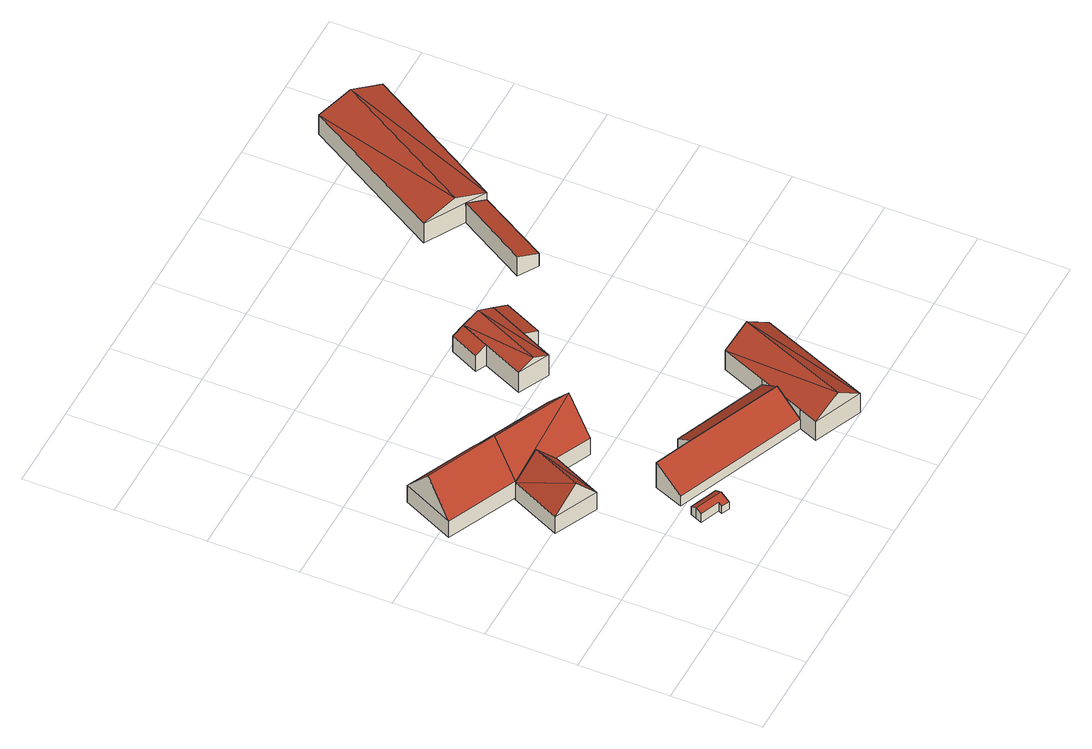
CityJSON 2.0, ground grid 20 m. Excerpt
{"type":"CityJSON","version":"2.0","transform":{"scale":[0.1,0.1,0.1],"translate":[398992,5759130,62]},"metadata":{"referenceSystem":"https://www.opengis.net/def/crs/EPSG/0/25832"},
"CityObjects":{
"building1":{"type":"Building","attributes":{"Gemeindeschluessel":"05515000","Geometrietyp2DReferenz":"3000","function":"31001_1000","roofType":"5000","measuredHeight":12.12},"address":[{"country":"Germany","locality":"Münster","thoroughfareNumber":"68a","thoroughfareName":"Wittoverstiege"}],"geometry":[{"type":"Solid","lod":"2","boundaries":[[[[0,1,2,3]],[[4,5,1,0]],[[6,7,5,4]],[[3,2,7,6]],[[8,6,4,9]],[[4,0,9]],[[9,0,3,8]],[[3,6,8]],[[1,5,7,2]]]],"semantics":{"surfaces":[{"type":"WallSurface"},{"type":"RoofSurface"},{"type":"GroundSurface"}],"values":[[0,0,0,0,1,0,1,0,2]]}}]},
"building2":{"type":"Building","attributes":{"Gemeindeschluessel":"05515000","Geometrietyp2DReferenz":"3000","function":"31001_1000","roofType":"3100","measuredHeight":10.42},"address":[{"country":"Germany","locality":"Münster","thoroughfareNumber":"68b","thoroughfareName":"Wittoverstiege"}],"geometry":[{"type":"Solid","lod":"2","boundaries":[[[[10,11,12,13]],[[14,15,11,10]],[[16,17,15,14]],[[13,12,17,16]],[[10,18,14]],[[16,19,13]],[[10,13,19]],[[19,18,10]],[[18,19,16]],[[16,14,18]],[[11,15,17,12]]]],"semantics":{"surfaces":[{"type":"WallSurface"},{"type":"RoofSurface"},{"type":"GroundSurface"}],"values":[[0,0,0,0,0,0,1,1,1,1,2]]}}]},
"building3":{"type":"Building","attributes":{"Gemeindeschluessel":"05515000","Geometrietyp2DReferenz":"3000","function":"51009_1610","roofType":"3100","measuredHeight":2.93},"geometry":[{"type":"Solid","lod":"2","boundaries":[[[[20,21,22,23]],[[24,25,21,20]],[[26,27,25,24]],[[28,29,27,26]],[[30,31,29,28]],[[32,33,31,30]],[[34,35,33,32]],[[23,22,35,34]],[[28,26,24,30]],[[20,23,34,32,30,24]],[[21,25,27,29,31,33,35,22]]]],"semantics":{"surfaces":[{"type":"WallSurface"},{"type":"RoofSurface"},{"type":"GroundSurface"}],"values":[[0,0,0,0,0,0,0,0,1,1,2]]}}]},
"building4":{"type":"Building","attributes":{"Gemeindeschluessel":"05515000","Geometrietyp2DReferenz":"3000","function":"31001_2700","roofType":"3100","measuredHeight":12.11},"geometry":[{"type":"Solid","lod":"2","boundaries":[[[[36,37,38,39]],[[40,41,37,36]],[[42,43,41,40]],[[44,45,43,42]],[[39,38,45,44]],[[46,39,47]],[[44,47,39]],[[47,42,46]],[[40,36,46,42]],[[46,36,39]],[[47,44,42]],[[37,41,43,45,38]]]],"semantics":{"surfaces":[{"type":"WallSurface"},{"type":"RoofSurface"},{"type":"GroundSurface"}],"values":[[0,0,0,0,0,1,1,1,1,0,0,2]]}}]},
"building5":{"type":"Building","attributes":{"Gemeindeschluessel":"05515000","Geometrietyp2DReferenz":"3000","function":"31001_2700","roofType":"2100","measuredHeight":6.8},"geometry":[{"type":"Solid","lod":"2","boundaries":[[[[48,49,50,51]],[[52,53,49,48]],[[54,55,53,52]],[[56,57,55,54]],[[51,50,57,56]],[[54,52,48,51,56]],[[49,53,55,57,50]]]],"semantics":{"surfaces":[{"type":"WallSurface"},{"type":"RoofSurface"},{"type":"GroundSurface"}],"values":[[0,0,0,0,0,1,2]]}}]},
"building6":{"type":"Building","attributes":{"Gemeindeschluessel":"05515000","Geometrietyp2DReferenz":"3000","function":"51009_1610","roofType":"2100","measuredHeight":6.56},"geometry":[{"type":"Solid","lod":"2","boundaries":[[[[58,59,60,61]],[[62,63,59,58]],[[64,65,63,62]],[[61,60,65,64]],[[62,58,61,64]],[[59,63,65,60]]]],"semantics":{"surfaces":[{"type":"WallSurface"},{"type":"RoofSurface"},{"type":"GroundSurface"}],"values":[[0,0,0,0,1,2]]}}]},
"building7":{"type":"Building","attributes":{"Gemeindeschluessel":"05515000","Geometrietyp2DReferenz":"3000","function":"31001_2700","roofType":"3100","measuredHeight":9.4},"geometry":[{"type":"Solid","lod":"2","boundaries":[[[[66,67,68,69]],[[70,71,67,66]],[[72,73,71,70]],[[74,75,73,72]],[[76,77,75,74]],[[78,79,77,76]],[[69,68,79,78]],[[69,78,80]],[[69,80,81]],[[80,76,81]],[[74,72,70,66,81,76]],[[80,78,76]],[[81,66,69]],[[67,71,73,75,77,79,68]]]],"semantics":{"surfaces":[{"type":"WallSurface"},{"type":"RoofSurface"},{"type":"GroundSurface"}],"values":[[0,0,0,0,0,0,0,1,1,1,1,0,0,2]]}}]},
"building8":{"type":"Building","attributes":{"name":"Schulte-Walter","Gemeindeschluessel":"05515000","Geometrietyp2DReferenz":"3000","function":"31001_1000"},"address":[{"country":"Germany","locality":"Münster","thoroughfareNumber":"68","thoroughfareName":"Wittoverstiege"}],"children":["building8-1","building8-2","building8-3"]},
"building8-1":{"type":"BuildingPart","attributes":{"roofType":"3100","measuredHeight":7.31},"parents":["building8"],"geometry":[{"type":"Solid","lod":"2","boundaries":[[[[82,83,84,85]],[[86,87,88,89]],[[90,91,87,86]],[[92,93,91,90]],[[94,95,85]],[[85,92,90,94]],[[86,89,82,95]],[[95,94,86]],[[94,90,86]],[[95,82,85]],[[84,83,88,87,91,93]],[[84,93,92,85]],[[83,82,89,88]]]],"semantics":{"surfaces":[{"type":"WallSurface"},{"type":"RoofSurface"},{"type":"GroundSurface"},{"type":"ClosureSurface"}],"values":[[0,0,0,0,1,1,1,1,0,0,2,3,3]]}}]},
"building8-2":{"type":"BuildingPart","attributes":{"roofType":"2100","measuredHeight":5.59},"parents":["building8"],"geometry":[{"type":"Solid","lod":"2","boundaries":[[[[96,97,83,82]],[[98,99,97,96]],[[89,88,99,98]],[[98,96,82,89]],[[97,99,88,83]],[[83,88,89,82]]]],"semantics":{"surfaces":[{"type":"WallSurface"},{"type":"RoofSurface"},{"type":"GroundSurface"},{"type":"ClosureSurface"}],"values":[[0,0,0,1,2,3]]}}]},
"building8-3":{"type":"BuildingPart","attributes":{"roofType":"2100","measuredHeight":5.56},"parents":["building8"],"geometry":[{"type":"Solid","lod":"2","boundaries":[[[[85,84,100,101]],[[102,103,93,92]],[[101,100,103,102]],[[92,85,101,102]],[[84,93,103,100]],[[84,85,92,93]]]],"semantics":{"surfaces":[{"type":"WallSurface"},{"type":"RoofSurface"},{"type":"GroundSurface"},{"type":"ClosureSurface"}],"values":[[0,0,0,1,2,3]]}}]},
"building9":{"type":"Building","attributes":{"Gemeindeschluessel":"05515000","Geometrietyp2DReferenz":"3000","function":"31001_2700"},"children":["building9-1","building9-2"]},
"building9-1":{"type":"BuildingPart","attributes":{"roofType":"3100","measuredHeight":8.11},"parents":["building9"],"geometry":[{"type":"Solid","lod":"2","boundaries":[[[[104,105,106,107]],[[108,109,105,104]],[[110,111,112,109,108]],[[104,113,108]],[[110,114,107]],[[114,113,104]],[[104,107,114]],[[110,108,113]],[[113,114,110]],[[105,109,112,115,106]],[[115,116,111,110,107,106]],[[112,111,116,115]]]],"semantics":{"surfaces":[{"type":"WallSurface"},{"type":"RoofSurface"},{"type":"GroundSurface"},{"type":"ClosureSurface"}],"values":[[0,0,0,0,0,1,1,1,1,2,0,3]]}}]},
"building9-2":{"type":"BuildingPart","attributes":{"roofType":"2100","measuredHeight":5.34},"parents":["building9"],"geometry":[{"type":"Solid","lod":"2","boundaries":[[[[117,118,112,111]],[[119,120,118,117]],[[116,115,120,119]],[[117,111,116,119]],[[112,118,120,115]],[[112,115,116,111]]]],"semantics":{"surfaces":[{"type":"WallSurface"},{"type":"RoofSurface"},{"type":"GroundSurface"},{"type":"ClosureSurface"}],"values":[[0,0,0,1,2,3]]}}]}
},
"vertices":[
[3,574,57],[3,574,12],[158,504,12],[158,504,57],[57,690,57],[57,690,12],[212,620,57],[212,620,12],[185,562,133],[30,632,133],
[201,349,54],[201,349,8],[253,460,8],[253,460,54],[106,393,54],[106,393,8],[158,504,54],[158,504,8],[154,371,112],[206,482,112],
[261,152,25],[261,152,2],[304,134,2],[304,134,25],[266,165,31],[266,165,2],[272,178,25],[272,178,2],[332,154,25],[332,154,2],[327,140,31],[327,140,2],[318,118,21],[318,118,2],[300,126,21],[300,126,2],
[330,424,55],[330,424,10],[384,541,10],[384,541,55],[253,460,55],[253,460,10],[158,504,55],[158,504,10],[212,620,55],[212,620,10],[357,483,131],[185,562,131],
[310,272,71],[310,272,3],[284,207,3],[284,207,29],[396,237,71],[396,237,3],[603,150,70],[603,150,3],[576,87,29],[576,87,3],
[603,150,69],[603,150,4],[619,189,4],[619,189,43],[396,237,69],[396,237,4],[412,274,43],[412,274,4],
[558,45,57],[558,45,5],[666,0,5],[666,0,57],[576,87,57],[576,87,5],[603,150,57],[603,150,5],[619,189,57],[619,189,5],[660,289,57],[660,289,5],[767,245,57],[767,245,5],[713,267,99],[612,22,99],
[561,743,71],[561,743,15],[492,775,15],[492,775,71],[489,589,71],[489,589,15],[522,659,15],[522,659,71],[421,621,71],[421,621,15],[462,711,71],[462,711,15],[455,605,88],[526,759,88],
[595,728,54],[595,728,15],[556,643,54],[556,643,15],
[468,786,15],[468,786,58],[438,722,58],[438,722,15],
[894,1277,74],[894,1277,21],[710,964,21],[710,964,74],[1024,1201,74],[1024,1201,21],[840,889,74],[840,889,55],[840,889,21],[959,1239,102],[775,926,102],[796,914,21],[796,914,74],
[749,733,55],[749,733,21],[705,759,74],[705,759,21]
]}
